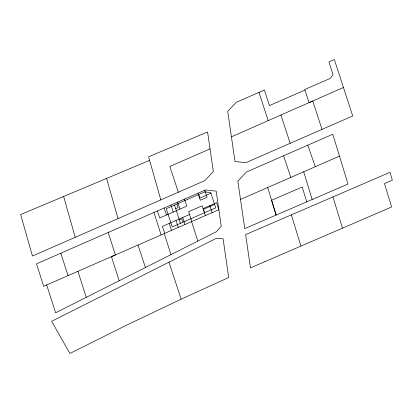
<?xml version="1.0" encoding="UTF-8"?>
<svg xmlns="http://www.w3.org/2000/svg" width="413" height="413" viewBox="0 0 413 413"><rect width="100%" height="100%" fill="white"/><g stroke="black" fill="none" stroke-linecap="round" stroke-linejoin="round"><path stroke-width="0.62" d="M181.157 299.182L126.393 325.253L69.88 353.492L51.687 321.319L216.304 238.311L223.072 238.688L228.714 277.521L181.157 299.182L168.969 262.183M231.414 136.832L343.456 87.479M304.959 90.06L269.462 105.573L264.397 90.019L236.184 102.326L227.723 111.412L235.007 161.545L245.843 162.696L352.728 115.96L334.349 59.508L328.929 61.873L333.033 74.743L330.173 78.429L304.779 89.497L309.043 102.636L312.755 101.004L322.006 129.403M210.052 148.897L169.867 166.46L178.323 192.221M175.695 208.663L178.168 207.584L176.996 204.007M210.955 193.253L199.835 198.116L198.663 194.538M189.515 214.533L162.433 226.37L164.715 233.36M203.062 208.611L216.603 202.695L218.885 209.685L111.448 256.649L119.161 280.747M179.294 219.876L181.823 218.776L182.938 222.199M214.61 204.445L203.49 209.303L204.611 212.731M240.511 199.396L339.476 156.119L332.78 134.271L246.298 172.087L237.862 181.178L244.759 228.595L348.014 184.038L339.476 156.119M46.695 284.97L43.69 286.286L36.483 263.85L205.375 189.985L216.195 191.152L221.254 226.154L216.546 231.636L55.616 312.796L46.695 284.97L115.403 254.919L108.201 232.488M149.594 160.337L20.65 214.559L32.451 256.019L204.879 180.61L213.34 171.524L207.579 131.969L148.582 156.785L160.822 199.877M307.799 145.195L315.269 166.707M283.602 155.773L290.804 177.404M138.004 245.038L145.428 267.505M258.977 92.383L268.192 120.632M204.807 190.269L207.089 197.264L200.32 200.222L198.034 193.227M209.83 205.653L212.117 212.643M205.344 215.607L202.148 205.813L188.602 211.735L191.802 221.523M184.492 199.149L186.774 206.139L159.692 217.976L157.405 210.986M177.719 202.107L180.006 209.102M182.747 217.491L185.029 224.481M170.946 205.065L173.233 212.06M175.974 220.449L178.261 227.444M164.178 208.028L166.46 215.018M169.201 223.407L171.488 230.402M280.943 115.015L290.169 143.316M174.544 205.08L180.398 223.309M153.91 212.499L161.111 234.935M77.907 271.32L86.255 297.345M60.84 253.2L68.047 275.636M191.596 221.605L197.827 241.078M164.255 233.562L170.972 254.62M332.966 196.913L342.522 228.152M306.745 201.843L302.213 187.022L271.584 200.259L276.116 215.065L267.696 187.507M291.371 214.858L300.927 246.096M303.7 171.762L312.171 199.5M106.611 178.411L118.041 218.585M63.633 196.485L75.233 237.31M204.672 191.911L166.253 208.699L172.195 226.897L215.731 207.868L210.728 192.561L204.672 191.911M264.981 261.605L250.474 267.903L245.627 234.594L389.975 172.314L392.35 180.207L384.482 183.599L391.632 206.965L264.981 261.605"/></g></svg>
